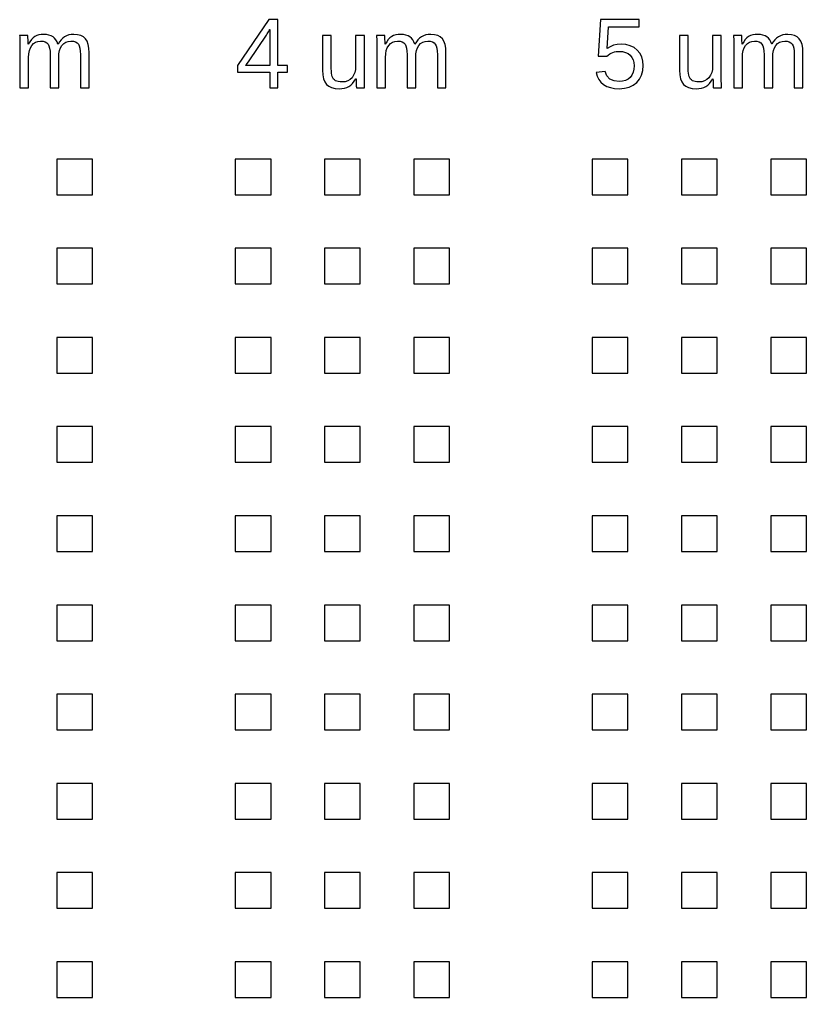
# Model space of a CAD drawing. Header units: metres. Extents: x -21500 to 21500, y -23900 to 23900.
# Drawn here: x 5191 to 9600, y -5800 to -318 of the extents above; entities that cross this region are included whole.
import ezdxf

# ---------------------------------------------------------------- set-up
doc = ezdxf.new("R2010")
doc.units = ezdxf.units.M

msp = doc.modelspace()

# ---------------------------------------------------------------- linework, layer by layer
for p, q in [((6587.73, -317.765), (6412.75, -575.482)), ((6639, -317.765), (6587.73, -317.765)), ((6639, -574.939), (6639, -317.765)), ((8446.12, -317.765), (8433.37, -523.396)), ((8663.41, -317.765), (8446.12, -317.765)), ((8663.41, -359.271), (8663.41, -317.765)), ((6585.28, -387.213), (6588.4, -381.533)), ((6588.4, -381.533), (6590.71, -377.243)), ((6590.71, -377.243), (6592.2, -374.344)), ((6592.2, -374.344), (6592.88, -372.835)), ((6592.88, -372.835), (6592.88, -574.939)), ((8483.28, -480.533), (8490.61, -359.271)), ((8490.61, -359.271), (8663.41, -359.271)), ((5237.21, -406.474), (5191.09, -406.474)), ((5191.09, -406.474), (5191.8, -414.663)), ((5191.8, -414.663), (5192.31, -427.837)), ((5192.31, -427.837), (5192.62, -445.996)), ((5237.35, -407.44), (5237.21, -406.474)), ((5237.48, -408.983), (5237.35, -407.44)), ((5237.62, -411.102), (5237.48, -408.983)), ((5237.75, -413.798), (5237.62, -411.102)), ((5237.9, -416.892), (5237.75, -413.798)), ((5238.06, -420.207), (5237.9, -416.892)), ((5238.24, -423.742), (5238.06, -420.207)), ((5238.43, -427.498), (5238.24, -423.742)), ((5238.64, -432.22), (5238.43, -427.498)), ((5238.87, -438.654), (5238.64, -432.22)), ((5257.08, -430.211), (5248.35, -442.249)), ((5266.39, -420.546), (5257.08, -430.211)), ((5276.27, -413.256), (5266.39, -420.546)), ((5287.01, -407.915), (5276.27, -413.256)), ((5298.86, -404.1), (5287.01, -407.915)), ((5311.83, -401.811), (5298.86, -404.1)), ((5325.92, -401.048), (5311.83, -401.811)), ((5341.73, -401.879), (5325.92, -401.048)), ((5355.79, -404.371), (5341.73, -401.879)), ((5368.11, -408.525), (5355.79, -404.371)), ((5378.68, -414.341), (5368.11, -408.525)), ((5387.64, -421.971), (5378.68, -414.341)), ((5395.13, -431.568), (5387.64, -421.971)), ((5401.14, -443.131), (5395.13, -431.568)), ((5423.28, -431.228), (5414.48, -442.91)), ((5432.86, -421.615), (5423.28, -431.228)), ((5443.25, -414.07), (5432.86, -421.615)), ((5454.6, -408.373), (5443.25, -414.07)), ((5467.09, -404.304), (5454.6, -408.373)), ((5480.71, -401.862), (5467.09, -404.304)), ((5495.47, -401.048), (5480.71, -401.862)), ((5516.2, -402.557), (5495.47, -401.048)), ((5533.89, -407.084), (5516.2, -402.557)), ((5548.55, -414.629), (5533.89, -407.084)), ((5560.17, -425.192), (5548.55, -414.629)), ((5569.01, -439.197), (5560.17, -425.192)), ((6476.77, -549.439), (6574.7, -405.117)), ((6574.7, -405.117), (6576.69, -402.065)), ((6576.69, -402.065), (6579.11, -398.064)), ((6579.11, -398.064), (6581.98, -393.113)), ((6581.98, -393.113), (6585.28, -387.213)), ((6937.65, -406.474), (6888.55, -406.474)), ((6888.55, -406.474), (6888.55, -602.067)), ((6937.65, -592.573), (6937.65, -406.474)), ((7122.93, -406.474), (7074.1, -406.474)), ((7074.1, -406.474), (7074.1, -576.567)), ((7122.93, -637.334), (7122.93, -406.474)), ((7237.21, -406.474), (7191.09, -406.474)), ((7191.09, -406.474), (7191.8, -414.663)), ((7191.8, -414.663), (7192.31, -427.837)), ((7192.31, -427.837), (7192.62, -445.996)), ((7237.35, -407.44), (7237.21, -406.474)), ((7237.48, -408.983), (7237.35, -407.44)), ((7237.62, -411.102), (7237.48, -408.983)), ((7237.75, -413.798), (7237.62, -411.102)), ((7237.9, -416.892), (7237.75, -413.798)), ((7238.06, -420.207), (7237.9, -416.892)), ((7238.24, -423.742), (7238.06, -420.207)), ((7238.43, -427.498), (7238.24, -423.742)), ((7238.64, -432.22), (7238.43, -427.498)), ((7238.87, -438.654), (7238.64, -432.22)), ((7257.08, -430.211), (7248.35, -442.249)), ((7266.39, -420.546), (7257.08, -430.211)), ((7276.27, -413.256), (7266.39, -420.546)), ((7287.01, -407.915), (7276.27, -413.256)), ((7298.86, -404.1), (7287.01, -407.915)), ((7311.83, -401.811), (7298.86, -404.1)), ((7325.92, -401.048), (7311.83, -401.811)), ((7341.73, -401.879), (7325.92, -401.048)), ((7355.79, -404.371), (7341.73, -401.879)), ((7368.11, -408.525), (7355.79, -404.371)), ((7378.68, -414.341), (7368.11, -408.525)), ((7387.64, -421.971), (7378.68, -414.341)), ((7395.13, -431.568), (7387.64, -421.971)), ((7401.14, -443.131), (7395.13, -431.568)), ((7423.28, -431.228), (7414.48, -442.91)), ((7432.86, -421.615), (7423.28, -431.228)), ((7443.25, -414.07), (7432.86, -421.615)), ((7454.6, -408.373), (7443.25, -414.07)), ((7467.09, -404.304), (7454.6, -408.373)), ((7480.71, -401.862), (7467.09, -404.304)), ((7495.47, -401.048), (7480.71, -401.862)), ((7516.2, -402.557), (7495.47, -401.048)), ((7533.89, -407.084), (7516.2, -402.557)), ((7548.55, -414.629), (7533.89, -407.084)), ((7560.17, -425.192), (7548.55, -414.629)), ((7569.01, -439.197), (7560.17, -425.192)), ((8937.65, -406.474), (8888.55, -406.474)), ((8888.55, -406.474), (8888.55, -602.067)), ((8937.65, -592.573), (8937.65, -406.474)), ((9122.93, -406.474), (9074.1, -406.474)), ((9074.1, -406.474), (9074.1, -576.567)), ((9122.93, -637.334), (9122.93, -406.474)), ((9237.21, -406.474), (9191.09, -406.474)), ((9191.09, -406.474), (9191.8, -414.663)), ((9191.8, -414.663), (9192.31, -427.837)), ((9192.31, -427.837), (9192.62, -445.996)), ((9237.35, -407.44), (9237.21, -406.474)), ((9237.48, -408.983), (9237.35, -407.44)), ((9237.62, -411.102), (9237.48, -408.983)), ((9237.75, -413.798), (9237.62, -411.102)), ((9237.9, -416.892), (9237.75, -413.798)), ((9238.06, -420.207), (9237.9, -416.892)), ((9238.24, -423.742), (9238.06, -420.207)), ((9238.43, -427.498), (9238.24, -423.742)), ((9238.64, -432.22), (9238.43, -427.498)), ((9238.87, -438.654), (9238.64, -432.22)), ((9257.08, -430.211), (9248.35, -442.249)), ((9266.39, -420.546), (9257.08, -430.211)), ((9276.27, -413.256), (9266.39, -420.546)), ((9287.01, -407.915), (9276.27, -413.256)), ((9298.86, -404.1), (9287.01, -407.915)), ((9311.83, -401.811), (9298.86, -404.1)), ((9325.92, -401.048), (9311.83, -401.811)), ((9341.73, -401.879), (9325.92, -401.048)), ((9355.79, -404.371), (9341.73, -401.879)), ((9368.11, -408.525), (9355.79, -404.371)), ((9378.68, -414.341), (9368.11, -408.525)), ((9387.64, -421.971), (9378.68, -414.341)), ((9395.13, -431.568), (9387.64, -421.971)), ((9401.14, -443.131), (9395.13, -431.568)), ((9423.28, -431.228), (9414.48, -442.91)), ((9432.86, -421.615), (9423.28, -431.228)), ((9443.25, -414.07), (9432.86, -421.615)), ((9454.6, -408.373), (9443.25, -414.07)), ((9467.09, -404.304), (9454.6, -408.373)), ((9480.71, -401.862), (9467.09, -404.304)), ((9495.47, -401.048), (9480.71, -401.862)), ((9516.2, -402.557), (9495.47, -401.048)), ((9533.89, -407.084), (9516.2, -402.557)), ((9548.55, -414.629), (9533.89, -407.084)), ((9560.17, -425.192), (9548.55, -414.629)), ((9569.01, -439.197), (9560.17, -425.192)), ((5192.62, -445.996), (5192.72, -469.14)), ((5192.72, -469.14), (5192.72, -700)), ((5239.12, -446.801), (5238.87, -438.654)), ((5239.38, -456.661), (5239.12, -446.801)), ((5240.19, -456.661), (5239.38, -456.661)), ((5248.35, -442.249), (5240.19, -456.661)), ((5242.42, -509.425), (5245.82, -491.385)), ((5245.82, -491.385), (5251.5, -475.786)), ((5251.5, -475.786), (5259.46, -462.629)), ((5259.46, -462.629), (5269.36, -452.185)), ((5269.36, -452.185), (5280.89, -444.724)), ((5280.89, -444.724), (5294.04, -440.248)), ((5294.04, -440.248), (5308.83, -438.756)), ((5308.83, -438.756), (5322.85, -439.773)), ((5322.85, -439.773), (5334.53, -442.825)), ((5334.53, -442.825), (5343.87, -447.912)), ((5343.87, -447.912), (5350.88, -455.033)), ((5350.88, -455.033), (5355.98, -464.816)), ((5355.98, -464.816), (5359.63, -477.889)), ((5359.63, -477.889), (5361.81, -494.25)), ((5405.68, -456.661), (5401.14, -443.131)), ((5406.49, -456.661), (5405.68, -456.661)), ((5414.48, -442.91), (5406.49, -456.661)), ((5411.94, -509.315), (5415.27, -491.215)), ((5415.27, -491.215), (5420.83, -475.608)), ((5420.83, -475.608), (5428.6, -462.493)), ((5428.6, -462.493), (5438.37, -452.108)), ((5438.37, -452.108), (5449.93, -444.69)), ((5449.93, -444.69), (5463.26, -440.24)), ((5463.26, -440.24), (5478.38, -438.756)), ((5478.38, -438.756), (5492.4, -439.773)), ((5492.4, -439.773), (5504.08, -442.825)), ((5504.08, -442.825), (5513.43, -447.912)), ((5513.43, -447.912), (5520.43, -455.033)), ((5520.43, -455.033), (5525.53, -464.816)), ((5525.53, -464.816), (5529.18, -477.889)), ((5529.18, -477.889), (5531.36, -494.25)), ((5575.33, -457.068), (5569.01, -439.197)), ((5579.12, -478.804), (5575.33, -457.068)), ((5580.38, -504.406), (5579.12, -478.804)), ((7192.62, -445.996), (7192.72, -469.14)), ((7192.72, -469.14), (7192.72, -700)), ((7239.12, -446.801), (7238.87, -438.654)), ((7239.38, -456.661), (7239.12, -446.801)), ((7240.19, -456.661), (7239.38, -456.661)), ((7248.35, -442.249), (7240.19, -456.661)), ((7242.42, -509.425), (7245.82, -491.385)), ((7245.82, -491.385), (7251.5, -475.786)), ((7251.5, -475.786), (7259.46, -462.629)), ((7259.46, -462.629), (7269.36, -452.185)), ((7269.36, -452.185), (7280.89, -444.724)), ((7280.89, -444.724), (7294.04, -440.248)), ((7294.04, -440.248), (7308.83, -438.756)), ((7308.83, -438.756), (7322.85, -439.773)), ((7322.85, -439.773), (7334.53, -442.825)), ((7334.53, -442.825), (7343.87, -447.912)), ((7343.87, -447.912), (7350.88, -455.033)), ((7350.88, -455.033), (7355.98, -464.816)), ((7355.98, -464.816), (7359.63, -477.889)), ((7359.63, -477.889), (7361.81, -494.25)), ((7405.68, -456.661), (7401.14, -443.131)), ((7406.49, -456.661), (7405.68, -456.661)), ((7414.48, -442.91), (7406.49, -456.661)), ((7411.94, -509.315), (7415.27, -491.215)), ((7415.27, -491.215), (7420.83, -475.608)), ((7420.83, -475.608), (7428.6, -462.493)), ((7428.6, -462.493), (7438.37, -452.108)), ((7438.37, -452.108), (7449.93, -444.69)), ((7449.93, -444.69), (7463.26, -440.24)), ((7463.26, -440.24), (7478.38, -438.756)), ((7478.38, -438.756), (7492.4, -439.773)), ((7492.4, -439.773), (7504.08, -442.825)), ((7504.08, -442.825), (7513.43, -447.912)), ((7513.43, -447.912), (7520.43, -455.033)), ((7520.43, -455.033), (7525.53, -464.816)), ((7525.53, -464.816), (7529.18, -477.889)), ((7529.18, -477.889), (7531.36, -494.25)), ((7575.33, -457.068), (7569.01, -439.197)), ((7579.12, -478.804), (7575.33, -457.068)), ((7580.38, -504.406), (7579.12, -478.804)), ((8500.12, -469.851), (8483.28, -480.533)), ((8518.89, -462.222), (8500.12, -469.851)), ((8539.59, -457.644), (8518.89, -462.222)), ((8562.23, -456.118), (8539.59, -457.644)), ((8589.01, -458.187), (8562.23, -456.118)), ((8612.92, -464.392), (8589.01, -458.187)), ((8633.97, -474.735), (8612.92, -464.392)), ((8652.16, -489.215), (8633.97, -474.735)), ((8666.81, -507.018), (8652.16, -489.215)), ((9192.62, -445.996), (9192.72, -469.14)), ((9192.72, -469.14), (9192.72, -700)), ((9239.12, -446.801), (9238.87, -438.654)), ((9239.38, -456.661), (9239.12, -446.801)), ((9240.19, -456.661), (9239.38, -456.661)), ((9248.35, -442.249), (9240.19, -456.661)), ((9242.42, -509.425), (9245.82, -491.385)), ((9245.82, -491.385), (9251.5, -475.786)), ((9251.5, -475.786), (9259.46, -462.629)), ((9259.46, -462.629), (9269.36, -452.185)), ((9269.36, -452.185), (9280.89, -444.724)), ((9280.89, -444.724), (9294.04, -440.248)), ((9294.04, -440.248), (9308.83, -438.756)), ((9308.83, -438.756), (9322.85, -439.773)), ((9322.85, -439.773), (9334.53, -442.825)), ((9334.53, -442.825), (9343.87, -447.912)), ((9343.87, -447.912), (9350.88, -455.033)), ((9350.88, -455.033), (9355.98, -464.816)), ((9355.98, -464.816), (9359.63, -477.889)), ((9359.63, -477.889), (9361.81, -494.25)), ((9405.68, -456.661), (9401.14, -443.131)), ((9406.49, -456.661), (9405.68, -456.661)), ((9414.48, -442.91), (9406.49, -456.661)), ((9411.94, -509.315), (9415.27, -491.215)), ((9415.27, -491.215), (9420.83, -475.608)), ((9420.83, -475.608), (9428.6, -462.493)), ((9428.6, -462.493), (9438.37, -452.108)), ((9438.37, -452.108), (9449.93, -444.69)), ((9449.93, -444.69), (9463.26, -440.24)), ((9463.26, -440.24), (9478.38, -438.756)), ((9478.38, -438.756), (9492.4, -439.773)), ((9492.4, -439.773), (9504.08, -442.825)), ((9504.08, -442.825), (9513.43, -447.912)), ((9513.43, -447.912), (9520.43, -455.033)), ((9520.43, -455.033), (9525.53, -464.816)), ((9525.53, -464.816), (9529.18, -477.889)), ((9529.18, -477.889), (9531.36, -494.25)), ((9575.33, -457.068), (9569.01, -439.197)), ((9579.12, -478.804), (9575.33, -457.068)), ((9580.38, -504.406), (9579.12, -478.804)), ((5241.28, -529.907), (5242.42, -509.425)), ((5241.28, -700), (5241.28, -529.907)), ((5361.81, -494.25), (5362.54, -513.901)), ((5362.54, -513.901), (5362.54, -700)), ((5410.83, -529.907), (5411.94, -509.315)), ((5410.83, -700), (5410.83, -529.907)), ((5531.36, -494.25), (5532.09, -513.901)), ((5532.09, -513.901), (5532.09, -700)), ((5580.38, -700), (5580.38, -504.406)), ((7241.28, -529.907), (7242.42, -509.425)), ((7241.28, -700), (7241.28, -529.907)), ((7361.81, -494.25), (7362.54, -513.901)), ((7362.54, -513.901), (7362.54, -700)), ((7410.83, -529.907), (7411.94, -509.315)), ((7410.83, -700), (7410.83, -529.907)), ((7531.36, -494.25), (7532.09, -513.901)), ((7532.09, -513.901), (7532.09, -700)), ((7580.38, -700), (7580.38, -504.406)), ((8433.37, -523.396), (8481.11, -523.396)), ((8481.11, -523.396), (8489.66, -516.478)), ((8489.66, -516.478), (8498.2, -510.646)), ((8498.2, -510.646), (8506.75, -505.898)), ((8506.75, -505.898), (8515.29, -502.236)), ((8515.29, -502.236), (8524.01, -499.506)), ((8524.01, -499.506), (8533.06, -497.556)), ((8533.06, -497.556), (8542.46, -496.386)), ((8542.46, -496.386), (8552.19, -495.996)), ((8552.19, -495.996), (8570.2, -497.386)), ((8570.2, -497.386), (8586.27, -501.558)), ((8586.27, -501.558), (8600.38, -508.509)), ((8600.38, -508.509), (8612.55, -518.242)), ((8612.55, -518.242), (8622.34, -530.229)), ((8622.34, -530.229), (8629.33, -543.946)), ((8629.33, -543.946), (8633.53, -559.392)), ((8677.28, -527.33), (8666.81, -507.018)), ((8683.57, -550.151), (8677.28, -527.33)), ((9241.28, -529.907), (9242.42, -509.425)), ((9241.28, -700), (9241.28, -529.907)), ((9361.81, -494.25), (9362.54, -513.901)), ((9362.54, -513.901), (9362.54, -700)), ((9410.83, -529.907), (9411.94, -509.315)), ((9410.83, -700), (9410.83, -529.907)), ((9531.36, -494.25), (9532.09, -513.901)), ((9532.09, -513.901), (9532.09, -700)), ((9580.38, -700), (9580.38, -504.406)), ((6412.75, -575.482), (6412.75, -613.461)), ((6457.78, -574.939), (6462.12, -569.514)), ((6592.88, -574.939), (6457.78, -574.939)), ((6462.12, -569.514), (6476.77, -549.439)), ((6692.71, -574.939), (6639, -574.939)), ((6692.71, -613.461), (6692.71, -574.939)), ((6888.55, -602.067), (6889.94, -627.78)), ((6938, -606.273), (6937.65, -592.573)), ((7072.83, -596.828), (7069.02, -614.75)), ((7074.1, -576.567), (7072.83, -596.828)), ((8633.54, -596.209), (8629.37, -613.631)), ((8633.53, -559.392), (8634.93, -576.567)), ((8634.93, -576.567), (8633.54, -596.209)), ((8683.41, -604.119), (8685.66, -575.482)), ((8685.66, -575.482), (8683.57, -550.151)), ((8888.55, -602.067), (8889.94, -627.78)), ((8938, -606.273), (8937.65, -592.573)), ((9072.83, -596.828), (9069.02, -614.75)), ((9074.1, -576.567), (9072.83, -596.828)), ((6412.75, -613.461), (6592.88, -613.461)), ((6592.88, -613.461), (6592.88, -700)), ((6639, -613.461), (6692.71, -613.461)), ((6639, -700), (6639, -613.461)), ((6889.94, -627.78), (6894.14, -649.576)), ((6894.14, -649.576), (6901.14, -667.455)), ((6939.07, -618.345), (6938, -606.273)), ((6940.85, -628.789), (6939.07, -618.345)), ((6943.34, -637.606), (6940.85, -628.789)), ((6946.62, -645.049), (6943.34, -637.606)), ((6950.74, -651.373), (6946.62, -645.049)), ((6955.71, -656.579), (6950.74, -651.373)), ((6961.52, -660.665), (6955.71, -656.579)), ((7042.65, -654.137), (7029.68, -661.682)), ((7053.76, -643.574), (7042.65, -654.137)), ((7062.66, -630.332), (7053.76, -643.574)), ((7069.02, -614.75), (7062.66, -630.332)), ((7066.72, -663.894), (7075.46, -649.813)), ((7075.46, -649.813), (7076.27, -649.813)), ((7076.27, -649.813), (7076.54, -659.672)), ((7123.03, -660.478), (7122.93, -637.334)), ((8471.62, -608.849), (8422.24, -614.546)), ((8422.24, -614.546), (8428.09, -635.35)), ((8428.09, -635.35), (8436.96, -653.543)), ((8436.96, -653.543), (8448.85, -669.125)), ((8482.38, -633.654), (8471.62, -608.849)), ((8499.22, -651.373), (8482.38, -633.654)), ((8522.13, -662.003), (8499.22, -651.373)), ((8600.49, -652.195), (8586.17, -659.613)), ((8612.68, -641.81), (8600.49, -652.195)), ((8622.42, -628.831), (8612.68, -641.81)), ((8629.37, -613.631), (8622.42, -628.831)), ((8649.71, -670.702), (8665.44, -651.729)), ((8665.44, -651.729), (8676.67, -629.535)), ((8676.67, -629.535), (8683.41, -604.119)), ((8889.94, -627.78), (8894.14, -649.576)), ((8894.14, -649.576), (8901.14, -667.455)), ((8939.07, -618.345), (8938, -606.273)), ((8940.85, -628.789), (8939.07, -618.345)), ((8943.34, -637.606), (8940.85, -628.789)), ((8946.62, -645.049), (8943.34, -637.606)), ((8950.74, -651.373), (8946.62, -645.049)), ((8955.71, -656.579), (8950.74, -651.373)), ((8961.52, -660.665), (8955.71, -656.579)), ((9042.65, -654.137), (9029.68, -661.682)), ((9053.76, -643.574), (9042.65, -654.137)), ((9062.66, -630.332), (9053.76, -643.574)), ((9069.02, -614.75), (9062.66, -630.332)), ((9066.72, -663.894), (9075.46, -649.813)), ((9075.46, -649.813), (9076.27, -649.813)), ((9076.27, -649.813), (9076.54, -659.672)), ((9123.03, -660.478), (9122.93, -637.334)), ((5192.72, -700), (5241.28, -700)), ((5362.54, -700), (5410.83, -700)), ((5532.09, -700), (5580.38, -700)), ((6592.88, -700), (6639, -700)), ((6901.14, -667.455), (6910.93, -681.418)), ((6910.93, -681.418), (6923.74, -691.922)), ((6923.74, -691.922), (6939.78, -699.424)), ((6939.78, -699.424), (6959.07, -703.925)), ((6959.07, -703.925), (6981.6, -705.426)), ((6968.49, -663.751), (6961.52, -660.665)), ((6976.92, -665.955), (6968.49, -663.751)), ((6986.8, -667.277), (6976.92, -665.955)), ((6981.6, -705.426), (6997.34, -704.638)), ((6998.14, -667.718), (6986.8, -667.277)), ((6997.34, -704.638), (7011.74, -702.272)), ((7014.84, -666.209), (6998.14, -667.718)), ((7011.74, -702.272), (7024.81, -698.33)), ((7029.68, -661.682), (7014.84, -666.209)), ((7024.81, -698.33), (7036.53, -692.811)), ((7036.53, -692.811), (7047.25, -685.393)), ((7047.25, -685.393), (7057.32, -675.754)), ((7057.32, -675.754), (7066.72, -663.894)), ((7076.54, -659.672), (7076.78, -667.819)), ((7076.78, -667.819), (7077.01, -674.254)), ((7077.01, -674.254), (7077.22, -678.976)), ((7077.22, -678.976), (7077.42, -682.731)), ((7077.42, -682.731), (7077.59, -686.267)), ((7077.59, -686.267), (7077.76, -689.581)), ((7077.76, -689.581), (7077.9, -692.676)), ((7077.9, -692.676), (7078.04, -695.372)), ((7078.04, -695.372), (7078.17, -697.491)), ((7078.17, -697.491), (7078.31, -699.034)), ((7078.31, -699.034), (7078.44, -700)), ((7078.44, -700), (7124.56, -700)), ((7123.34, -678.637), (7123.03, -660.478)), ((7123.85, -691.811), (7123.34, -678.637)), ((7124.56, -700), (7123.85, -691.811)), ((7192.72, -700), (7241.28, -700)), ((7362.54, -700), (7410.83, -700)), ((7532.09, -700), (7580.38, -700)), ((8448.85, -669.125), (8463.75, -682.096)), ((8463.75, -682.096), (8481.45, -692.303)), ((8481.45, -692.303), (8501.73, -699.594)), ((8501.73, -699.594), (8524.59, -703.968)), ((8551.1, -665.547), (8522.13, -662.003)), ((8524.59, -703.968), (8550.02, -705.426)), ((8550.02, -705.426), (8580.16, -703.256)), ((8569.7, -664.063), (8551.1, -665.547)), ((8586.17, -659.613), (8569.7, -664.063)), ((8580.16, -703.256), (8606.82, -696.745)), ((8606.82, -696.745), (8630, -685.894)), ((8630, -685.894), (8649.71, -670.702)), ((8901.14, -667.455), (8910.93, -681.418)), ((8910.93, -681.418), (8923.74, -691.922)), ((8923.74, -691.922), (8939.78, -699.424)), ((8939.78, -699.424), (8959.07, -703.925)), ((8959.07, -703.925), (8981.6, -705.426)), ((8968.49, -663.751), (8961.52, -660.665)), ((8976.92, -665.955), (8968.49, -663.751)), ((8986.8, -667.277), (8976.92, -665.955)), ((8981.6, -705.426), (8997.34, -704.638)), ((8998.14, -667.718), (8986.8, -667.277)), ((8997.34, -704.638), (9011.74, -702.272)), ((9014.84, -666.209), (8998.14, -667.718)), ((9011.74, -702.272), (9024.81, -698.33)), ((9029.68, -661.682), (9014.84, -666.209)), ((9024.81, -698.33), (9036.53, -692.811)), ((9036.53, -692.811), (9047.25, -685.393)), ((9047.25, -685.393), (9057.32, -675.754)), ((9057.32, -675.754), (9066.72, -663.894)), ((9076.54, -659.672), (9076.78, -667.819)), ((9076.78, -667.819), (9077.01, -674.254)), ((9077.01, -674.254), (9077.22, -678.976)), ((9077.22, -678.976), (9077.42, -682.731)), ((9077.42, -682.731), (9077.59, -686.267)), ((9077.59, -686.267), (9077.76, -689.581)), ((9077.76, -689.581), (9077.9, -692.676)), ((9077.9, -692.676), (9078.04, -695.372)), ((9078.04, -695.372), (9078.17, -697.491)), ((9078.17, -697.491), (9078.31, -699.034)), ((9078.31, -699.034), (9078.44, -700)), ((9078.44, -700), (9124.56, -700)), ((9123.34, -678.637), (9123.03, -660.478)), ((9123.85, -691.811), (9123.34, -678.637)), ((9124.56, -700), (9123.85, -691.811)), ((9192.72, -700), (9241.28, -700)), ((9362.54, -700), (9410.83, -700)), ((9532.09, -700), (9580.38, -700)), ((5600, -1100), (5400, -1100)), ((5400, -1100), (5400, -1300)), ((5600, -1300), (5600, -1100)), ((6600, -1100), (6400, -1100)), ((6400, -1100), (6400, -1300)), ((6600, -1300), (6600, -1100)), ((7100, -1100), (6900, -1100)), ((6900, -1100), (6900, -1300)), ((7100, -1300), (7100, -1100)), ((7600, -1100), (7400, -1100)), ((7400, -1100), (7400, -1300)), ((7600, -1300), (7600, -1100)), ((8600, -1100), (8400, -1100)), ((8400, -1100), (8400, -1300)), ((8600, -1300), (8600, -1100)), ((9100, -1100), (8900, -1100)), ((8900, -1100), (8900, -1300)), ((9100, -1300), (9100, -1100)), ((9600, -1100), (9400, -1100)), ((9400, -1100), (9400, -1300)), ((9600, -1300), (9600, -1100)), ((5400, -1300), (5600, -1300)), ((6400, -1300), (6600, -1300)), ((6900, -1300), (7100, -1300)), ((7400, -1300), (7600, -1300)), ((8400, -1300), (8600, -1300)), ((8900, -1300), (9100, -1300)), ((9400, -1300), (9600, -1300)), ((5600, -1600), (5400, -1600)), ((5400, -1600), (5400, -1800)), ((5600, -1800), (5600, -1600)), ((6600, -1600), (6400, -1600)), ((6400, -1600), (6400, -1800)), ((6600, -1800), (6600, -1600)), ((7100, -1600), (6900, -1600)), ((6900, -1600), (6900, -1800)), ((7100, -1800), (7100, -1600)), ((7600, -1600), (7400, -1600)), ((7400, -1600), (7400, -1800)), ((7600, -1800), (7600, -1600)), ((8600, -1600), (8400, -1600)), ((8400, -1600), (8400, -1800)), ((8600, -1800), (8600, -1600)), ((9100, -1600), (8900, -1600)), ((8900, -1600), (8900, -1800)), ((9100, -1800), (9100, -1600)), ((9600, -1600), (9400, -1600)), ((9400, -1600), (9400, -1800)), ((9600, -1800), (9600, -1600)), ((5400, -1800), (5600, -1800)), ((6400, -1800), (6600, -1800)), ((6900, -1800), (7100, -1800)), ((7400, -1800), (7600, -1800)), ((8400, -1800), (8600, -1800)), ((8900, -1800), (9100, -1800)), ((9400, -1800), (9600, -1800)), ((5600, -2100), (5400, -2100)), ((5400, -2100), (5400, -2300)), ((5600, -2300), (5600, -2100)), ((6600, -2100), (6400, -2100)), ((6400, -2100), (6400, -2300)), ((6600, -2300), (6600, -2100)), ((7100, -2100), (6900, -2100)), ((6900, -2100), (6900, -2300)), ((7100, -2300), (7100, -2100)), ((7600, -2100), (7400, -2100)), ((7400, -2100), (7400, -2300)), ((7600, -2300), (7600, -2100)), ((8600, -2100), (8400, -2100)), ((8400, -2100), (8400, -2300)), ((8600, -2300), (8600, -2100)), ((9100, -2100), (8900, -2100)), ((8900, -2100), (8900, -2300)), ((9100, -2300), (9100, -2100)), ((9600, -2100), (9400, -2100)), ((9400, -2100), (9400, -2300)), ((9600, -2300), (9600, -2100)), ((5400, -2300), (5600, -2300)), ((6400, -2300), (6600, -2300)), ((6900, -2300), (7100, -2300)), ((7400, -2300), (7600, -2300)), ((8400, -2300), (8600, -2300)), ((8900, -2300), (9100, -2300)), ((9400, -2300), (9600, -2300)), ((5600, -2600), (5400, -2600)), ((5400, -2600), (5400, -2800)), ((5600, -2800), (5600, -2600)), ((6600, -2600), (6400, -2600)), ((6400, -2600), (6400, -2800)), ((6600, -2800), (6600, -2600)), ((7100, -2600), (6900, -2600)), ((6900, -2600), (6900, -2800)), ((7100, -2800), (7100, -2600)), ((7600, -2600), (7400, -2600)), ((7400, -2600), (7400, -2800)), ((7600, -2800), (7600, -2600)), ((8600, -2600), (8400, -2600)), ((8400, -2600), (8400, -2800)), ((8600, -2800), (8600, -2600)), ((9100, -2600), (8900, -2600)), ((8900, -2600), (8900, -2800)), ((9100, -2800), (9100, -2600)), ((9600, -2600), (9400, -2600)), ((9400, -2600), (9400, -2800)), ((9600, -2800), (9600, -2600)), ((5400, -2800), (5600, -2800)), ((6400, -2800), (6600, -2800)), ((6900, -2800), (7100, -2800)), ((7400, -2800), (7600, -2800)), ((8400, -2800), (8600, -2800)), ((8900, -2800), (9100, -2800)), ((9400, -2800), (9600, -2800)), ((5600, -3100), (5400, -3100)), ((5400, -3100), (5400, -3300)), ((5600, -3300), (5600, -3100)), ((6600, -3100), (6400, -3100)), ((6400, -3100), (6400, -3300)), ((6600, -3300), (6600, -3100)), ((7100, -3100), (6900, -3100)), ((6900, -3100), (6900, -3300)), ((7100, -3300), (7100, -3100)), ((7600, -3100), (7400, -3100)), ((7400, -3100), (7400, -3300)), ((7600, -3300), (7600, -3100)), ((8600, -3100), (8400, -3100)), ((8400, -3100), (8400, -3300)), ((8600, -3300), (8600, -3100)), ((9100, -3100), (8900, -3100)), ((8900, -3100), (8900, -3300)), ((9100, -3300), (9100, -3100)), ((9600, -3100), (9400, -3100)), ((9400, -3100), (9400, -3300)), ((9600, -3300), (9600, -3100)), ((5400, -3300), (5600, -3300)), ((6400, -3300), (6600, -3300)), ((6900, -3300), (7100, -3300)), ((7400, -3300), (7600, -3300)), ((8400, -3300), (8600, -3300)), ((8900, -3300), (9100, -3300)), ((9400, -3300), (9600, -3300)), ((5600, -3600), (5400, -3600)), ((5400, -3600), (5400, -3800)), ((5600, -3800), (5600, -3600)), ((6600, -3600), (6400, -3600)), ((6400, -3600), (6400, -3800)), ((6600, -3800), (6600, -3600)), ((7100, -3600), (6900, -3600)), ((6900, -3600), (6900, -3800)), ((7100, -3800), (7100, -3600)), ((7600, -3600), (7400, -3600)), ((7400, -3600), (7400, -3800)), ((7600, -3800), (7600, -3600)), ((8600, -3600), (8400, -3600)), ((8400, -3600), (8400, -3800)), ((8600, -3800), (8600, -3600)), ((9100, -3600), (8900, -3600)), ((8900, -3600), (8900, -3800)), ((9100, -3800), (9100, -3600)), ((9600, -3600), (9400, -3600)), ((9400, -3600), (9400, -3800)), ((9600, -3800), (9600, -3600)), ((5400, -3800), (5600, -3800)), ((6400, -3800), (6600, -3800)), ((6900, -3800), (7100, -3800)), ((7400, -3800), (7600, -3800)), ((8400, -3800), (8600, -3800)), ((8900, -3800), (9100, -3800)), ((9400, -3800), (9600, -3800)), ((5600, -4100), (5400, -4100)), ((5400, -4100), (5400, -4300)), ((5600, -4300), (5600, -4100)), ((6600, -4100), (6400, -4100)), ((6400, -4100), (6400, -4300)), ((6600, -4300), (6600, -4100)), ((7100, -4100), (6900, -4100)), ((6900, -4100), (6900, -4300)), ((7100, -4300), (7100, -4100)), ((7600, -4100), (7400, -4100)), ((7400, -4100), (7400, -4300)), ((7600, -4300), (7600, -4100)), ((8600, -4100), (8400, -4100)), ((8400, -4100), (8400, -4300)), ((8600, -4300), (8600, -4100)), ((9100, -4100), (8900, -4100)), ((8900, -4100), (8900, -4300)), ((9100, -4300), (9100, -4100)), ((9600, -4100), (9400, -4100)), ((9400, -4100), (9400, -4300)), ((9600, -4300), (9600, -4100)), ((5400, -4300), (5600, -4300)), ((6400, -4300), (6600, -4300)), ((6900, -4300), (7100, -4300)), ((7400, -4300), (7600, -4300)), ((8400, -4300), (8600, -4300)), ((8900, -4300), (9100, -4300)), ((9400, -4300), (9600, -4300)), ((5600, -4600), (5400, -4600)), ((5400, -4600), (5400, -4800)), ((5600, -4800), (5600, -4600)), ((6600, -4600), (6400, -4600)), ((6400, -4600), (6400, -4800)), ((6600, -4800), (6600, -4600)), ((7100, -4600), (6900, -4600)), ((6900, -4600), (6900, -4800)), ((7100, -4800), (7100, -4600)), ((7600, -4600), (7400, -4600)), ((7400, -4600), (7400, -4800)), ((7600, -4800), (7600, -4600)), ((8600, -4600), (8400, -4600)), ((8400, -4600), (8400, -4800)), ((8600, -4800), (8600, -4600)), ((9100, -4600), (8900, -4600)), ((8900, -4600), (8900, -4800)), ((9100, -4800), (9100, -4600)), ((9600, -4600), (9400, -4600)), ((9400, -4600), (9400, -4800)), ((9600, -4800), (9600, -4600)), ((5400, -4800), (5600, -4800)), ((6400, -4800), (6600, -4800)), ((6900, -4800), (7100, -4800)), ((7400, -4800), (7600, -4800)), ((8400, -4800), (8600, -4800)), ((8900, -4800), (9100, -4800)), ((9400, -4800), (9600, -4800)), ((5600, -5100), (5400, -5100)), ((5400, -5100), (5400, -5300)), ((5600, -5300), (5600, -5100)), ((6600, -5100), (6400, -5100)), ((6400, -5100), (6400, -5300)), ((6600, -5300), (6600, -5100)), ((7100, -5100), (6900, -5100)), ((6900, -5100), (6900, -5300)), ((7100, -5300), (7100, -5100)), ((7600, -5100), (7400, -5100)), ((7400, -5100), (7400, -5300)), ((7600, -5300), (7600, -5100)), ((8600, -5100), (8400, -5100)), ((8400, -5100), (8400, -5300)), ((8600, -5300), (8600, -5100)), ((9100, -5100), (8900, -5100)), ((8900, -5100), (8900, -5300)), ((9100, -5300), (9100, -5100)), ((9600, -5100), (9400, -5100)), ((9400, -5100), (9400, -5300)), ((9600, -5300), (9600, -5100)), ((5400, -5300), (5600, -5300)), ((6400, -5300), (6600, -5300)), ((6900, -5300), (7100, -5300)), ((7400, -5300), (7600, -5300)), ((8400, -5300), (8600, -5300)), ((8900, -5300), (9100, -5300)), ((9400, -5300), (9600, -5300)), ((5600, -5600), (5400, -5600)), ((5400, -5600), (5400, -5800)), ((5600, -5800), (5600, -5600)), ((6600, -5600), (6400, -5600)), ((6400, -5600), (6400, -5800)), ((6600, -5800), (6600, -5600)), ((7100, -5600), (6900, -5600)), ((6900, -5600), (6900, -5800)), ((7100, -5800), (7100, -5600)), ((7600, -5600), (7400, -5600)), ((7400, -5600), (7400, -5800)), ((7600, -5800), (7600, -5600)), ((8600, -5600), (8400, -5600)), ((8400, -5600), (8400, -5800)), ((8600, -5800), (8600, -5600)), ((9100, -5600), (8900, -5600)), ((8900, -5600), (8900, -5800)), ((9100, -5800), (9100, -5600)), ((9600, -5600), (9400, -5600)), ((9400, -5600), (9400, -5800)), ((9600, -5800), (9600, -5600)), ((5400, -5800), (5600, -5800)), ((6400, -5800), (6600, -5800)), ((6900, -5800), (7100, -5800)), ((7400, -5800), (7600, -5800)), ((8400, -5800), (8600, -5800)), ((8900, -5800), (9100, -5800)), ((9400, -5800), (9600, -5800))]:
    msp.add_line(p, q)

doc.saveas('drawing.dxf')
